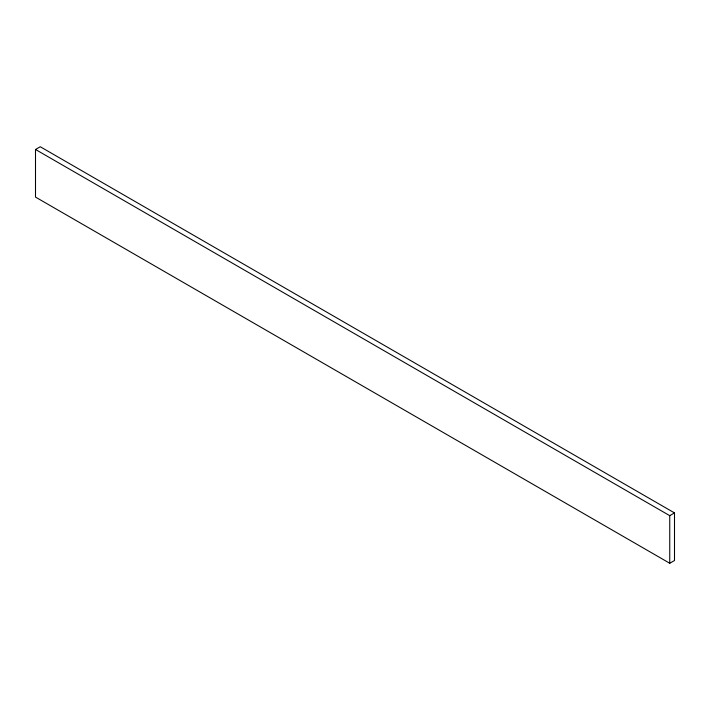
<?xml version="1.0" encoding="UTF-8"?>
<svg xmlns="http://www.w3.org/2000/svg" width="710" height="710" viewBox="0 0 710 710"><rect width="100%" height="100%" fill="white"/><g stroke="black" fill="none" stroke-linecap="round" stroke-linejoin="round"><path stroke-width="1.06" d="M35.5 149.482L40.257 146.739L674.5 512.913L674.5 560.518L669.743 563.261L35.5 197.087L35.5 149.482L669.743 515.664L674.5 512.913M669.743 515.664L669.743 563.261"/></g></svg>
